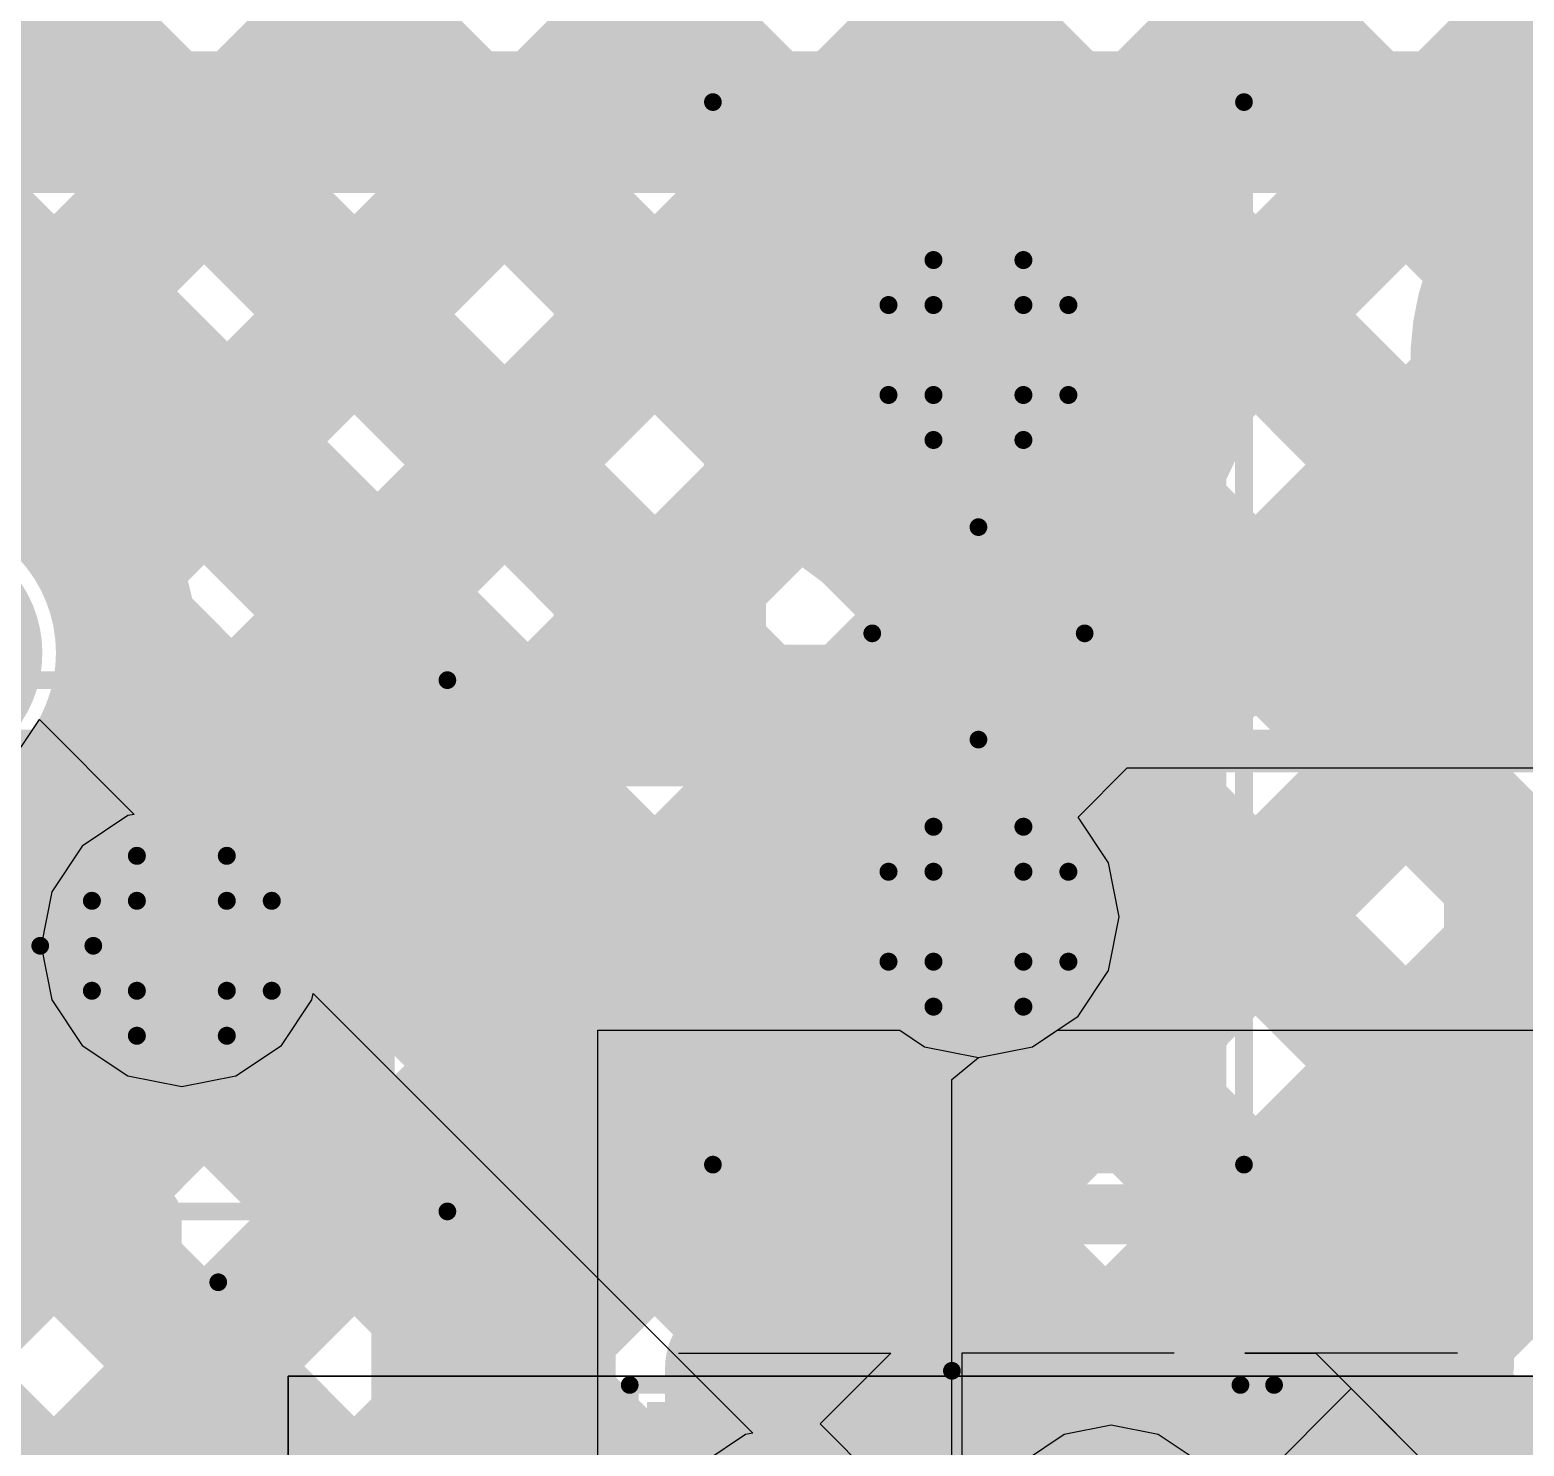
# Model space of a CAD drawing. Header units: millimetres. Extents: x 13 to 259, y -2 to 326.
# Drawn here: x 107.271 to 111.491, y 107.537 to 111.536 of the extents above; entities that cross this region are included whole.
import ezdxf

# ---------------------------------------------------------------- set-up
doc = ezdxf.new("R2010")
doc.units = ezdxf.units.MM
for name, color, linetype in [('BottomLayer', 5, 'Continuous'), ('BottomPaste', 16, 'Continuous'), ('BottomSolder', 6, 'Continuous'), ('ConnectLayer', 7, 'Continuous'), ('DrillDrawing', 1, 'Continuous'), ('Mechanical14', 56, 'Continuous'), ('Mechanical15', 56, 'Continuous'), ('Mechanical16', 56, 'Continuous'), ('Mechanical2', 216, 'Continuous'), ('MidLayer1', 16, 'Continuous'), ('MidLayer2', 76, 'Continuous'), ('MidLayer3', 90, 'Continuous'), ('MidLayer4', 156, 'Continuous'), ('MidLayer5', 130, 'Continuous'), ('MidLayer6', 216, 'Continuous'), ('MultiLayer', 9, 'Continuous'), ('TopLayer', 1, 'Continuous'), ('TopPaste', 8, 'Continuous'), ('TopSolder', 216, 'Continuous')]:
    doc.layers.add(name, color=color, linetype=linetype)

# ---------------------------------------------------------------- blocks, each defined once
blk = doc.blocks.new('CAPC1005X55N_B_12')
at = {"layer": 'BottomLayer'}
for points in [[(-0.76, -0.31), (-0.14, -0.31), (-0.76, 0.31), (-0.14, 0.31)], [(0.14, -0.31), (0.76, -0.31), (0.14, 0.31), (0.76, 0.31)]]:
    blk.add_solid(points, dxfattribs=at)
at = {"layer": 'BottomPaste'}
for points in [[(-0.76, -0.31), (-0.14, -0.31), (-0.76, 0.31), (-0.14, 0.31)], [(0.14, -0.31), (0.76, -0.31), (0.14, 0.31), (0.76, 0.31)]]:
    blk.add_solid(points, dxfattribs=at)
at = {"layer": 'BottomSolder'}
for points in [[(-0.8616, -0.4116), (-0.0384, -0.4116), (-0.8616, 0.4116), (-0.0384, 0.4116)], [(0.0384, -0.4116), (0.8616, -0.4116), (0.0384, 0.4116), (0.8616, 0.4116)]]:
    blk.add_solid(points, dxfattribs=at)
at = {"layer": 'Mechanical14', "const_width": 0.1}
for points in [[(-0.5249, 0.2749), (0.5251, 0.2749)], [(-0.5249, -0.2751), (-0.5249, 0.2749)], [(0.5251, -0.2751), (0.5251, 0.2749)], [(-0.5249, -0.2751), (0.5251, -0.2751)]]:
    blk.add_lwpolyline(points, dxfattribs=at)
at = {"layer": 'Mechanical14', "const_width": 0.05}
for points in [[(-0.5499, 0.2749, 1), (-0.5, 0.2749, 1)], [(-0.5499, 0.2749, 1), (-0.5, 0.2749, 1)], [(0.5001, 0.2749, 1), (0.55, 0.2749, 1)], [(0.5001, 0.2749, 1), (0.55, 0.2749, 1)], [(-0.5499, -0.2751, 1), (-0.5, -0.2751, 1)], [(-0.5499, -0.2751, 1), (-0.5, -0.2751, 1)], [(0.5001, -0.2751, 1), (0.55, -0.2751, 1)], [(0.5001, -0.2751, 1), (0.55, -0.2751, 1)]]:
    blk.add_lwpolyline(points, format="xyb", close=True, dxfattribs=at)
at = {"layer": 'Mechanical16', "const_width": 0.05}
for points in [[(0, -0.5), (0, 0.5)], [(-0.91, 0.46), (0.91, 0.46)], [(-0.91, -0.46), (-0.91, 0.46)], [(0.91, -0.46), (0.91, 0.46)], [(-0.5, 0), (0.5, 0)], [(-0.91, -0.46), (0.91, -0.46)]]:
    blk.add_lwpolyline(points, dxfattribs=at)
at = {"layer": 'Mechanical16', "const_width": 0.025}
for points in [[(-0.0125, 0.5, 1), (0.0125, 0.5, 1)], [(-0.9225, 0.46, 1), (-0.8975, 0.46, 1)], [(-0.9225, 0.46, 1), (-0.8975, 0.46, 1)], [(0.8975, 0.46, 1), (0.9225, 0.46, 1)], [(0.8975, 0.46, 1), (0.9225, 0.46, 1)], [(-0.5125, 0, 1), (-0.4875, 0, 1)], [(0.4875, 0, 1), (0.5125, 0, 1)], [(-0.9225, -0.46, 1), (-0.8975, -0.46, 1)], [(-0.9225, -0.46, 1), (-0.8975, -0.46, 1)], [(0.8975, -0.46, 1), (0.9225, -0.46, 1)], [(0.8975, -0.46, 1), (0.9225, -0.46, 1)], [(-0.0125, -0.5, 1), (0.0125, -0.5, 1)]]:
    blk.add_lwpolyline(points, format="xyb", close=True, dxfattribs=at)
blk = doc.blocks.new('CAPC1005X55N_B_15')
at = {"layer": 'BottomLayer'}
for points in [[(-0.76, -0.31), (-0.14, -0.31), (-0.76, 0.31), (-0.14, 0.31)], [(0.14, -0.31), (0.76, -0.31), (0.14, 0.31), (0.76, 0.31)]]:
    blk.add_solid(points, dxfattribs=at)
at = {"layer": 'BottomPaste'}
for points in [[(-0.76, -0.31), (-0.14, -0.31), (-0.76, 0.31), (-0.14, 0.31)], [(0.14, -0.31), (0.76, -0.31), (0.14, 0.31), (0.76, 0.31)]]:
    blk.add_solid(points, dxfattribs=at)
at = {"layer": 'BottomSolder'}
for points in [[(-0.8616, -0.4116), (-0.0384, -0.4116), (-0.8616, 0.4116), (-0.0384, 0.4116)], [(0.0384, -0.4116), (0.8616, -0.4116), (0.0384, 0.4116), (0.8616, 0.4116)]]:
    blk.add_solid(points, dxfattribs=at)
at = {"layer": 'Mechanical14', "const_width": 0.1}
for points in [[(0.5251, 0.2749), (-0.5249, 0.2749)], [(-0.5249, 0.2749), (-0.5249, -0.2751)], [(0.5251, 0.2749), (0.5251, -0.2751)], [(0.5251, -0.2751), (-0.5249, -0.2751)]]:
    blk.add_lwpolyline(points, dxfattribs=at)
at = {"layer": 'Mechanical14', "const_width": 0.05}
for points in [[(-0.5499, 0.2749, 1), (-0.5, 0.2749, 1)], [(-0.5499, 0.2749, 1), (-0.5, 0.2749, 1)], [(0.5001, 0.2749, 1), (0.55, 0.2749, 1)], [(0.5001, 0.2749, 1), (0.55, 0.2749, 1)], [(-0.5499, -0.2751, 1), (-0.5, -0.2751, 1)], [(-0.5499, -0.2751, 1), (-0.5, -0.2751, 1)], [(0.5001, -0.2751, 1), (0.55, -0.2751, 1)], [(0.5001, -0.2751, 1), (0.55, -0.2751, 1)]]:
    blk.add_lwpolyline(points, format="xyb", close=True, dxfattribs=at)
at = {"layer": 'Mechanical16', "const_width": 0.05}
for points in [[(0, 0.5), (0, -0.5)], [(0.91, 0.46), (-0.91, 0.46)], [(-0.91, 0.46), (-0.91, -0.46)], [(0.91, 0.46), (0.91, -0.46)], [(0.5, 0), (-0.5, 0)], [(0.91, -0.46), (-0.91, -0.46)]]:
    blk.add_lwpolyline(points, dxfattribs=at)
at = {"layer": 'Mechanical16', "const_width": 0.025}
for points in [[(-0.0125, 0.5, 1), (0.0125, 0.5, 1)], [(-0.9225, 0.46, 1), (-0.8975, 0.46, 1)], [(-0.9225, 0.46, 1), (-0.8975, 0.46, 1)], [(0.8975, 0.46, 1), (0.9225, 0.46, 1)], [(0.8975, 0.46, 1), (0.9225, 0.46, 1)], [(-0.5125, 0, 1), (-0.4875, 0, 1)], [(0.4875, 0, 1), (0.5125, 0, 1)], [(-0.9225, -0.46, 1), (-0.8975, -0.46, 1)], [(-0.9225, -0.46, 1), (-0.8975, -0.46, 1)], [(0.8975, -0.46, 1), (0.9225, -0.46, 1)], [(0.8975, -0.46, 1), (0.9225, -0.46, 1)], [(-0.0125, -0.5, 1), (0.0125, -0.5, 1)]]:
    blk.add_lwpolyline(points, format="xyb", close=True, dxfattribs=at)
blk = doc.blocks.new('XFMR_MINI_CIRCUITS_DB1627_35')
at = {"layer": 'Mechanical14', "const_width": 0.1}
for points in [[(-1.905, 2.03), (-1.905, -2.03)], [(-1.905, -2.03), (1.905, -2.03)]]:
    blk.add_lwpolyline(points, dxfattribs=at)
at = {"layer": 'Mechanical14', "const_width": 0.05}
blk.add_lwpolyline([(-1.93, -2.03, 1), (-1.88, -2.03, 1)], format="xyb", close=True, dxfattribs=at)
blk.add_lwpolyline([(-1.93, -2.03, 1), (-1.88, -2.03, 1)], format="xyb", close=True, dxfattribs=at)
blk = doc.blocks.new('RESC1608X55N_144')
at = {"layer": 'Mechanical14', "const_width": 0.1}
for points in [[(1.4, 0.65), (-1.4, 0.65)], [(-1.4, -0.65), (-1.4, 0.65)], [(1.4, -0.65), (1.4, 0.65)], [(1.4, -0.65), (-1.4, -0.65)]]:
    blk.add_lwpolyline(points, dxfattribs=at)
at = {"layer": 'Mechanical14', "const_width": 0.05}
for points in [[(-1.425, 0.65, 1), (-1.375, 0.65, 1)], [(-1.425, 0.65, 1), (-1.375, 0.65, 1)], [(1.375, 0.65, 1), (1.425, 0.65, 1)], [(1.375, 0.65, 1), (1.425, 0.65, 1)], [(-1.425, -0.65, 1), (-1.375, -0.65, 1)], [(-1.425, -0.65, 1), (-1.375, -0.65, 1)], [(1.375, -0.65, 1), (1.425, -0.65, 1)], [(1.375, -0.65, 1), (1.425, -0.65, 1)]]:
    blk.add_lwpolyline(points, format="xyb", close=True, dxfattribs=at)
at = {"layer": 'Mechanical15', "const_width": 0.05}
for points in [[(-1.5, -0.75), (-1.5, 0.75)], [(1.5, 0.75), (-1.5, 0.75)], [(1.5, -0.75), (1.5, 0.75)], [(0, -0.3), (0, 0.3)], [(0.3, 0), (-0.3, 0)], [(1.5, -0.75), (-1.5, -0.75)]]:
    blk.add_lwpolyline(points, dxfattribs=at)
at = {"layer": 'Mechanical15', "const_width": 0.025}
for points in [[(-1.5125, 0.75, 1), (-1.4875, 0.75, 1)], [(-1.5125, 0.75, 1), (-1.4875, 0.75, 1)], [(1.4875, 0.75, 1), (1.5125, 0.75, 1)], [(1.4875, 0.75, 1), (1.5125, 0.75, 1)], [(-0.0125, 0.3, 1), (0.0125, 0.3, 1)], [(-0.3125, 0, 1), (-0.2875, 0, 1)], [(0.2875, 0, 1), (0.3125, 0, 1)], [(-0.0125, -0.3, 1), (0.0125, -0.3, 1)], [(-1.5125, -0.75, 1), (-1.4875, -0.75, 1)], [(-1.5125, -0.75, 1), (-1.4875, -0.75, 1)], [(1.4875, -0.75, 1), (1.5125, -0.75, 1)], [(1.4875, -0.75, 1), (1.5125, -0.75, 1)]]:
    blk.add_lwpolyline(points, format="xyb", close=True, dxfattribs=at)
at = {"layer": 'TopLayer'}
for points in [[(-1.25, -0.5), (-0.35, -0.5), (-1.25, 0.5), (-0.35, 0.5)], [(0.35, -0.5), (1.25, -0.5), (0.35, 0.5), (1.25, 0.5)]]:
    blk.add_solid(points, dxfattribs=at)
at = {"layer": 'TopPaste'}
for points in [[(-1.25, -0.5), (-0.35, -0.5), (-1.25, 0.5), (-0.35, 0.5)], [(0.35, -0.5), (1.25, -0.5), (0.35, 0.5), (1.25, 0.5)]]:
    blk.add_solid(points, dxfattribs=at)
at = {"layer": 'TopSolder'}
for points in [[(-1.3516, -0.6016), (-0.2484, -0.6016), (-1.3516, 0.6016), (-0.2484, 0.6016)], [(0.2484, -0.6016), (1.3516, -0.6016), (0.2484, 0.6016), (1.3516, 0.6016)]]:
    blk.add_solid(points, dxfattribs=at)
blk = doc.blocks.new('BGA144C80P12X12_1000X1000X170_150')
at = {"layer": 'Mechanical14'}
for p, q in [((-5.8, -2.5002), (-5.8, -3.1)), ((-5.8, -2.9001), (-5.4001, -2.5002)), ((-5.4001, -2.5002), (-5.7, -2.8001)), ((-5.7, -2.8001), (-5.4001, -3.1)), ((-5.8, -3.1), (-5.8, -2.9001)), ((-5.8, -3.3002), (-5.8, -3.9)), ((-5.8, -3.9), (-5.4001, -3.9)), ((-5.8, -4.7), (-5.8, -4.1002)), ((-5.8, -4.1002), (-5.6001, -4.3001)), ((-5.6001, -4.3001), (-5.4001, -4.1002))]:
    blk.add_line(p, q, dxfattribs=at)
at = {"layer": 'Mechanical15', "const_width": 0.05}
for points in [[(-6, -6), (-6, 6)], [(6, -6), (-6, -6)]]:
    blk.add_lwpolyline(points, dxfattribs=at)
at = {"layer": 'Mechanical15', "const_width": 0.025}
blk.add_lwpolyline([(-6.0125, -6, 1), (-5.9875, -6, 1)], format="xyb", close=True, dxfattribs=at)
blk.add_lwpolyline([(-6.0125, -6, 1), (-5.9875, -6, 1)], format="xyb", close=True, dxfattribs=at)
blk = doc.blocks.new('CAPC1608X80N_153')
at = {"layer": 'Mechanical14', "const_width": 0.1}
for points in [[(0.8, 0.4), (-0.8, 0.4)], [(-0.8, 0.4), (-0.8, -0.4)], [(0.8, 0.4), (0.8, -0.4)], [(0.8, -0.4), (-0.8, -0.4)]]:
    blk.add_lwpolyline(points, dxfattribs=at)
at = {"layer": 'Mechanical14', "const_width": 0.05}
for points in [[(-0.825, 0.4, 1), (-0.775, 0.4, 1)], [(-0.825, 0.4, 1), (-0.775, 0.4, 1)], [(0.775, 0.4, 1), (0.825, 0.4, 1)], [(0.775, 0.4, 1), (0.825, 0.4, 1)], [(-0.825, -0.4, 1), (-0.775, -0.4, 1)], [(-0.825, -0.4, 1), (-0.775, -0.4, 1)], [(0.775, -0.4, 1), (0.825, -0.4, 1)], [(0.775, -0.4, 1), (0.825, -0.4, 1)]]:
    blk.add_lwpolyline(points, format="xyb", close=True, dxfattribs=at)
at = {"layer": 'Mechanical15', "const_width": 0.05}
for points in [[(1.5, 0.75), (-1.5, 0.75)], [(-1.5, 0.75), (-1.5, -0.75)], [(1.5, 0.75), (1.5, -0.75)], [(0, 0.5), (0, -0.5)], [(0.5, 0), (-0.5, 0)], [(1.5, -0.75), (-1.5, -0.75)]]:
    blk.add_lwpolyline(points, dxfattribs=at)
at = {"layer": 'Mechanical15'}
for points, const_width in [([(-1.5125, 0.75, 1), (-1.4875, 0.75, 1)], 0.025), ([(-1.5125, 0.75, 1), (-1.4875, 0.75, 1)], 0.025), ([(1.4875, 0.75, 1), (1.5125, 0.75, 1)], 0.025), ([(1.4875, 0.75, 1), (1.5125, 0.75, 1)], 0.025), ([(-0.0125, 0.5, 1), (0.0125, 0.5, 1)], 0.025), ([(0.35, 0, 1), (-0.35, 0, 1)], 0.05), ([(-0.5125, 0, 1), (-0.4875, 0, 1)], 0.025), ([(-0.3625, 0, 1), (-0.3375, 0, 1)], 0.025), ([(0.3375, 0, 1), (0.3625, 0, 1)], 0.025), ([(0.4875, 0, 1), (0.5125, 0, 1)], 0.025), ([(-0.0125, -0.5, 1), (0.0125, -0.5, 1)], 0.025), ([(-1.5125, -0.75, 1), (-1.4875, -0.75, 1)], 0.025), ([(-1.5125, -0.75, 1), (-1.4875, -0.75, 1)], 0.025), ([(1.4875, -0.75, 1), (1.5125, -0.75, 1)], 0.025), ([(1.4875, -0.75, 1), (1.5125, -0.75, 1)], 0.025)]:
    blk.add_lwpolyline(points, format="xyb", close=True, dxfattribs=dict(at, const_width=const_width))
at = {"layer": 'TopLayer'}
for points in [[(-1.25, -0.5), (-0.25, -0.5), (-1.25, 0.5), (-0.25, 0.5)], [(0.25, -0.5), (1.25, -0.5), (0.25, 0.5), (1.25, 0.5)]]:
    blk.add_solid(points, dxfattribs=at)
at = {"layer": 'TopPaste'}
for points in [[(-1.25, -0.5), (-0.25, -0.5), (-1.25, 0.5), (-0.25, 0.5)], [(0.25, -0.5), (1.25, -0.5), (0.25, 0.5), (1.25, 0.5)]]:
    blk.add_solid(points, dxfattribs=at)
at = {"layer": 'TopSolder'}
for points in [[(-1.3516, -0.6016), (-0.1484, -0.6016), (-1.3516, 0.6016), (-0.1484, 0.6016)], [(0.1484, -0.6016), (1.3516, -0.6016), (0.1484, 0.6016), (1.3516, 0.6016)]]:
    blk.add_solid(points, dxfattribs=at)

msp = doc.modelspace()

# ---------------------------------------------------------------- linework, layer by layer
at = {"layer": 'BottomLayer', "const_width": 0.25}
for points in [[(109.825, 110.6321, 1), (110.075, 110.6321, 1)], [(109.825, 109.0321, 1), (110.075, 109.0321, 1)], [(107.5751, 108.95, 1), (107.825, 108.95, 1)]]:
    msp.add_lwpolyline(points, format="xyb", close=True, dxfattribs=at)
at = {"layer": 'BottomSolder', "const_width": 0.3516}
for points in [[(109.7742, 110.6321, 1), (110.1258, 110.6321, 1)], [(106.7787, 109.777, 1), (107.1303, 109.777, 1)], [(109.7742, 109.0321, 1), (110.1258, 109.0321, 1)], [(107.5243, 108.95, 1), (107.8758, 108.95, 1)]]:
    msp.add_lwpolyline(points, format="xyb", close=True, dxfattribs=at)
at = {"layer": 'ConnectLayer'}
for p, q in [((107.2357, 109.4958), (107.2978, 109.5888)), ((107.2978, 109.5888), (107.5657, 109.3209)), ((110.2312, 109.3133), (110.3703, 109.4524)), ((110.3703, 109.4524), (112.7728, 109.4524)), ((107.5479, 109.3174), (107.4189, 109.2312)), ((107.5657, 109.3209), (107.5479, 109.3174)), ((110.3174, 109.1842), (110.2312, 109.3133)), ((107.4189, 109.2312), (107.3327, 109.1022)), ((110.3477, 109.0321), (110.3174, 109.1842)), ((107.3327, 109.1022), (107.3024, 108.95)), ((110.3174, 108.8799), (110.3477, 109.0321)), ((107.3024, 108.95), (107.3327, 108.7978)), ((110.2312, 108.7509), (110.3174, 108.8799)), ((108.0674, 108.7978), (108.071, 108.8157)), ((108.071, 108.8157), (109.3124, 107.5743)), ((107.3327, 108.7978), (107.4189, 108.6688)), ((107.9812, 108.6688), (108.0674, 108.7978)), ((110.1022, 108.6647), (110.2312, 108.7509)), ((108.875, 108.7113), (109.7281, 108.7113)), ((108.875, 95.2986), (108.875, 108.7113)), ((109.7281, 108.7113), (109.7979, 108.6647)), ((110.1022, 108.6647), (110.172, 108.7113)), ((110.172, 108.7113), (120.5809, 108.7113)), ((107.4189, 108.6688), (107.5479, 108.5826)), ((107.8522, 108.5826), (107.9812, 108.6688)), ((109.7979, 108.6647), (109.95, 108.6344)), ((109.875, 108.5729), (109.95, 108.6344)), ((109.95, 108.6344), (110.1022, 108.6647)), ((109.95, 108.6344), (110.1022, 108.6647)), ((107.5479, 108.5826), (107.7, 108.5524)), ((107.7, 108.5524), (107.8522, 108.5826)), ((109.875, 106.701), (109.875, 108.5729)), ((119.55, 107.735), (108, 107.735)), ((108, 107.735), (108, 96.2)), ((110.325, 107.5967), (110.1924, 107.5703)), ((110.4577, 107.5703), (110.325, 107.5967)), ((109.2924, 107.5703), (109.1799, 107.4951)), ((109.3124, 107.5743), (109.2924, 107.5703)), ((110.1924, 107.5703), (110.0799, 107.4951)), ((110.5702, 107.4951), (110.4577, 107.5703))]:
    msp.add_line(p, q, dxfattribs=at)
at = {"layer": 'ConnectLayer', "const_width": 0.4}
for points in [[(91.1119, 128.6565), (110.2035, 109.5649)], [(101.5854, 119.0315), (112.4109, 108.206)], [(104.1473, 117.3181), (112.7541, 108.7113)], [(104.6769, 116.7885), (111.6664, 109.799)], [(104.7021, 116.7634), (112.7541, 108.7113)], [(104.2778, 116.3391), (112.4109, 108.206)], [(103.8535, 115.9148), (110.2035, 109.5649)], [(107.4865, 110.0321), (112.6251, 115.1707)], [(107.4865, 110.0321), (112.6251, 115.1706)], [(104.3103, 114.6096), (109.3198, 109.6)], [(104.3103, 114.6095), (109.5029, 109.417)], [(104.3103, 114.6095), (109.5029, 109.417)], [(103.8946, 114.1767), (108.4713, 109.6)], [(103.8947, 114.1767), (110.2379, 107.8335)], [(103.8947, 114.1767), (110.2379, 107.8335)], [(107.4865, 110.0321), (111.56, 114.1056)], [(106.4739, 108.1709), (112.047, 113.744)], [(107.9029, 109.6), (112.047, 113.744)], [(104.8498, 104.8498), (113.697, 113.697)], [(104.8498, 104.8498), (113.697, 113.697)], [(106.8969, 107.7454), (112.8308, 113.6793)], [(106.6091, 110.8517), (109.3395, 113.5822)], [(106.6091, 110.8517), (109.3395, 113.5822)], [(106.6091, 110.8517), (109.3395, 113.5822)], [(109.5769, 113.5855), (111.9726, 111.1899)], [(109.5769, 113.5855), (111.9726, 111.1899)], [(109.5769, 113.5855), (112.0534, 111.1091)], [(106.4739, 108.1709), (111.6964, 113.3935)], [(107.4306, 113.1863), (109.5506, 111.0663)], [(106.8969, 107.7454), (112.1409, 112.9895)], [(104.8498, 104.8498), (112.935, 112.935)], [(104.8498, 104.8498), (112.935, 112.935)], [(106.8824, 112.886), (109.451, 110.3174)], [(110.2756, 111.1241), (112.0534, 112.9019)], [(106.9848, 110.3789), (109.0358, 112.4299)], [(106.9848, 110.3789), (109.0358, 112.4299)], [(106.9848, 110.3789), (109.0358, 112.4299)], [(109.8741, 112.4398), (111.4384, 110.8756)], [(109.8741, 112.4398), (111.4384, 110.8756)], [(109.8741, 112.4398), (112.5149, 109.799)], [(110.5314, 110.5314), (112.0534, 112.0534)], [(103.5331, 111.275), (118.7836, 111.275)], [(104.8498, 104.8498), (111.275, 111.275)], [(104.8498, 104.8498), (111.275, 111.275)], [(106.4739, 108.1709), (109.578, 111.275)], [(106.7964, 111.275), (109.2012, 108.8702)], [(106.8969, 107.7454), (110.4265, 111.275)], [(106.9848, 110.3789), (107.8809, 111.275)], [(107.4865, 110.0321), (108.7294, 111.275)], [(107.6448, 111.275), (109.5029, 109.417)], [(108.4933, 111.275), (110.2035, 109.5649)], [(109.3419, 111.275), (111.7224, 108.8945)], [(110.1904, 111.275), (112.1295, 109.3359)], [(111.0389, 111.275), (111.4384, 110.8756)], [(110.6475, 109.799), (112.0534, 111.2049)], [(109.9366, 110.6802), (109.9982, 110.6187)], [(110.3311, 109.4825), (111.3747, 110.5262)], [(110.3311, 109.4825), (111.3747, 110.5262)], [(110.3311, 109.4825), (111.3747, 110.5262)], [(111.4961, 109.799), (112.1749, 110.4779)], [(108.7515, 109.6), (109.458, 110.3065)], [(110.3843, 110.2326), (110.8179, 109.799)], [(109.6353, 110.133), (110.098, 109.6703)], [(110.3828, 107.8372), (112.6241, 110.0785)], [(110.3828, 107.8372), (112.6241, 110.0785)], [(110.3828, 107.8372), (112.6241, 110.0785)], [(109.6, 109.6), (110.0507, 110.0507)], [(110.4889, 108.7919), (111.7469, 110.0499)], [(110.4889, 108.7919), (111.7469, 110.0499)], [(110.4889, 108.7919), (111.7469, 110.0499)], [(110.8701, 107.476), (113.3747, 109.9806)], [(110.8701, 107.476), (113.3747, 109.9806)], [(107.543, 109.8339), (107.7769, 109.6)], [(110.2377, 109.7726), (110.3703, 109.799)], [(110.3703, 109.799), (112.4, 109.799)], [(110.1252, 109.6975), (110.2377, 109.7726)], [(107.5374, 109.6855), (109.7708, 107.4521)], [(107.5374, 109.6855), (109.7708, 107.4521)], [(107.5374, 109.6855), (108.777, 108.4459)], [(110.0425, 109.6148), (110.1252, 109.6975)], [(107.7769, 109.6), (109.7902, 109.6)], [(110.4828, 109.2855), (112.8196, 106.9487)], [(110.4828, 109.2855), (112.8196, 106.9487)], [(110.4828, 109.2855), (111.3139, 108.4545)], [(107.153, 109.2213), (109.3846, 106.9897)], [(107.153, 109.2213), (109.3846, 106.9897)], [(107.153, 109.2213), (108.4351, 107.9393)], [(108.3169, 109.06), (109.5284, 107.8485)], [(108.3169, 109.06), (109.3607, 109.06)], [(108.5566, 108.2255), (109.3601, 109.029)], [(108.6884, 108.6884), (109.06, 109.06)], [(108.6884, 108.6884), (109.06, 109.06)], [(109.0114, 109.06), (109.5284, 108.543)], [(111.1205, 108.2612), (111.7028, 108.8434)], [(106.7604, 108.7654), (108.8708, 106.655)], [(106.7604, 108.7654), (108.8708, 106.655)], [(106.7604, 108.7654), (108.435, 107.0908)], [(105.6288, 104.7803), (109.4996, 108.6511)], [(105.6288, 104.7803), (109.4996, 108.6511)], [(109.1127, 108.2642), (109.4996, 108.6511)], [(109.5284, 107.8485), (109.5284, 108.5729)], [(110.3349, 108.5849), (111.9479, 106.9719)], [(110.3349, 108.5849), (111.9479, 106.9719)], [(110.3349, 108.5849), (110.9974, 107.9224)], [(106.8933, 105.1962), (110.1902, 108.4932)], [(106.8933, 105.1962), (110.1902, 108.4932)], [(109.265, 107.568), (110.1902, 108.4932)], [(109.265, 107.7602), (109.947, 108.4421)], [(109.7881, 108.2833), (110.2379, 107.8335)], [(109.9773, 105.7346), (112.4101, 108.1675)], [(109.9773, 105.7346), (112.4101, 108.1675)], [(108.435, 105.3528), (108.435, 107.9321)], [(110.7422, 107.6672), (111.0028, 107.9278)], [(109.3639, 107.859), (109.7708, 107.4521)], [(106.8817, 107.7956), (108.8559, 105.8214)], [(106.8817, 107.7956), (108.8559, 105.8214)], [(106.8817, 107.7956), (108.435, 106.2423)], [(109.265, 106.9737), (109.265, 107.7602)], [(105.6288, 104.7803), (108.435, 107.5865)]]:
    msp.add_lwpolyline(points, dxfattribs=at)
at = {"layer": 'ConnectLayer'}
for points, const_width in [([(107.5448, 111.275, 1), (107.7448, 111.275, 1)], 0.2), ([(107.7809, 111.275, 1), (107.9809, 111.275, 1)], 0.2), ([(108.3933, 111.275, 1), (108.5933, 111.275, 1)], 0.2), ([(108.6294, 111.275, 1), (108.8294, 111.275, 1)], 0.2), ([(109.2419, 111.275, 1), (109.4419, 111.275, 1)], 0.2), ([(109.478, 111.275, 1), (109.678, 111.275, 1)], 0.2), ([(110.0904, 111.275, 1), (110.2904, 111.275, 1)], 0.2), ([(110.3265, 111.275, 1), (110.5265, 111.275, 1)], 0.2), ([(110.9389, 111.275, 1), (111.1389, 111.275, 1)], 0.2), ([(111.175, 111.275, 1), (111.375, 111.275, 1)], 0.2), ([(111.175, 111.275, 1), (111.375, 111.275, 1)], 0.2), ([(110.54, 110.6321, 1), (109.36, 110.6321, 1)], 0.4), ([(110.1756, 111.1241, 1), (110.3756, 111.1241, 1)], 0.2), ([(109.4506, 111.0663, 1), (109.6506, 111.0663, 1)], 0.2), ([(111.3384, 110.8756, 1), (111.5384, 110.8756, 1)], 0.2), ([(111.3384, 110.8756, 1), (111.5384, 110.8756, 1)], 0.2), ([(111.3384, 110.8756, 1), (111.5384, 110.8756, 1)], 0.2), ([(110, 110.6321, 1), (109.9, 110.6321, 1)], 0.4), ([(109.8366, 110.6802, 1), (110.0366, 110.6802, 1)], 0.2), ([(109.26, 110.6321, 1), (109.46, 110.6321, 1)], 0.2), ([(109.8, 110.6321, 1), (110, 110.6321, 1)], 0.2), ([(109.9, 110.6321, 1), (110.1, 110.6321, 1)], 0.2), ([(110.44, 110.6321, 1), (110.64, 110.6321, 1)], 0.2), ([(109.8982, 110.6187, 1), (110.0982, 110.6187, 1)], 0.2), ([(110.4314, 110.5314, 1), (110.6314, 110.5314, 1)], 0.2), ([(111.2747, 110.5262, 1), (111.4747, 110.5262, 1)], 0.2), ([(111.2747, 110.5262, 1), (111.4747, 110.5262, 1)], 0.2), ([(111.2747, 110.5262, 1), (111.4747, 110.5262, 1)], 0.2), ([(109.351, 110.3174, 1), (109.551, 110.3174, 1)], 0.2), ([(109.358, 110.3065, 1), (109.558, 110.3065, 1)], 0.2), ([(110.2843, 110.2326, 1), (110.4843, 110.2326, 1)], 0.2), ([(109.5353, 110.133, 1), (109.7353, 110.133, 1)], 0.2), ([(109.9507, 110.0507, 1), (110.1507, 110.0507, 1)], 0.2), ([(107.3865, 110.0321, 1), (107.5865, 110.0321, 1)], 0.2), ([(107.3865, 110.0321, 1), (107.5865, 110.0321, 1)], 0.2), ([(107.3865, 110.0321, 1), (107.5865, 110.0321, 1)], 0.2), ([(107.3865, 110.0321, 1), (107.5865, 110.0321, 1)], 0.2), ([(107.4417, 109.8348, 1), (107.6417, 109.8348, 1)], 0.2), ([(107.443, 109.8339, 1), (107.643, 109.8339, 1)], 0.2), ([(110.2703, 109.799, 1), (110.4703, 109.799, 1)], 0.2), ([(110.2703, 109.799, 1), (110.4703, 109.799, 1)], 0.2), ([(110.5475, 109.799, 1), (110.7475, 109.799, 1)], 0.2), ([(110.7179, 109.799, 1), (110.9179, 109.799, 1)], 0.2), ([(111.3961, 109.799, 1), (111.5961, 109.799, 1)], 0.2), ([(111.5664, 109.799, 1), (111.7664, 109.799, 1)], 0.2), ([(107.4445, 109.777, 1), (107.6445, 109.777, 1)], 0.2), ([(107.4445, 109.777, 1), (107.6445, 109.777, 1)], 0.2), ([(107.4445, 109.777, 1), (107.6445, 109.777, 1)], 0.2), ([(107.4445, 109.777, 1), (107.6445, 109.777, 1)], 0.2), ([(107.4445, 109.777, 1), (107.6445, 109.777, 1)], 0.2), ([(107.4445, 109.777, 1), (107.6445, 109.777, 1)], 0.2), ([(110.1377, 109.7726, 1), (110.3377, 109.7726, 1)], 0.2), ([(110.1377, 109.7726, 1), (110.3377, 109.7726, 1)], 0.2), ([(107.4374, 109.6855, 1), (107.6374, 109.6855, 1)], 0.2), ([(107.4374, 109.6855, 1), (107.6374, 109.6855, 1)], 0.2), ([(107.4374, 109.6855, 1), (107.6374, 109.6855, 1)], 0.2), ([(109.998, 109.6703, 1), (110.198, 109.6703, 1)], 0.2), ([(110.0252, 109.6975, 1), (110.2252, 109.6975, 1)], 0.2), ([(110.0252, 109.6975, 1), (110.2252, 109.6975, 1)], 0.2), ([(110.54, 109.0321, 1), (109.36, 109.0321, 1)], 0.4), ([(110.54, 109.0321, 1), (109.36, 109.0321, 1)], 0.4), ([(109.9425, 109.6148, 1), (110.1425, 109.6148, 1)], 0.2), ([(109.9425, 109.6148, 1), (110.1425, 109.6148, 1)], 0.2), ([(107.6769, 109.6, 1), (107.8769, 109.6, 1)], 0.2), ([(107.6769, 109.6, 1), (107.8769, 109.6, 1)], 0.2), ([(107.8029, 109.6, 1), (108.0029, 109.6, 1)], 0.2), ([(108.3713, 109.6, 1), (108.5713, 109.6, 1)], 0.2), ([(108.6515, 109.6, 1), (108.8515, 109.6, 1)], 0.2), ([(109.2198, 109.6, 1), (109.4198, 109.6, 1)], 0.2), ([(109.5, 109.6, 1), (109.7, 109.6, 1)], 0.2), ([(109.6902, 109.6, 1), (109.8902, 109.6, 1)], 0.2), ([(109.6902, 109.6, 1), (109.8902, 109.6, 1)], 0.2), ([(110.1035, 109.5649, 1), (110.3035, 109.5649, 1)], 0.2), ([(110.1035, 109.5649, 1), (110.3035, 109.5649, 1)], 0.2), ([(110.1035, 109.5649, 1), (110.3035, 109.5649, 1)], 0.2), ([(110.2311, 109.4825, 1), (110.4311, 109.4825, 1)], 0.2), ([(110.2311, 109.4825, 1), (110.4311, 109.4825, 1)], 0.2), ([(110.2311, 109.4825, 1), (110.4311, 109.4825, 1)], 0.2), ([(109.4029, 109.417, 1), (109.6029, 109.417, 1)], 0.2), ([(109.4029, 109.417, 1), (109.6029, 109.417, 1)], 0.2), ([(109.4029, 109.417, 1), (109.6029, 109.417, 1)], 0.2), ([(110.3828, 109.2855, 1), (110.5828, 109.2855, 1)], 0.2), ([(110.3828, 109.2855, 1), (110.5828, 109.2855, 1)], 0.2), ([(110.3828, 109.2855, 1), (110.5828, 109.2855, 1)], 0.2), ([(107.053, 109.2213, 1), (107.253, 109.2213, 1)], 0.2), ([(107.053, 109.2213, 1), (107.253, 109.2213, 1)], 0.2), ([(107.053, 109.2213, 1), (107.253, 109.2213, 1)], 0.2), ([(108.2169, 109.06, 1), (108.4169, 109.06, 1)], 0.2), ([(108.2169, 109.06, 1), (108.4169, 109.06, 1)], 0.2), ([(108.9114, 109.06, 1), (109.1114, 109.06, 1)], 0.2), ([(108.96, 109.06, 1), (109.16, 109.06, 1)], 0.2), ([(108.96, 109.06, 1), (109.16, 109.06, 1)], 0.2), ([(109.26, 109.0321, 1), (109.46, 109.0321, 1)], 0.2), ([(109.26, 109.0321, 1), (109.46, 109.0321, 1)], 0.2), ([(109.2601, 109.029, 1), (109.4601, 109.029, 1)], 0.2), ([(109.2601, 109.029, 1), (109.4601, 109.029, 1)], 0.2), ([(109.2607, 109.06, 1), (109.4607, 109.06, 1)], 0.2), ([(109.2607, 109.06, 1), (109.4607, 109.06, 1)], 0.2), ([(110.44, 109.0321, 1), (110.64, 109.0321, 1)], 0.2), ([(110.44, 109.0321, 1), (110.64, 109.0321, 1)], 0.2), ([(110.44, 109.0321, 1), (110.64, 109.0321, 1)], 0.2), ([(110.44, 109.0321, 1), (110.64, 109.0321, 1)], 0.2), ([(109.1012, 108.8702, 1), (109.3012, 108.8702, 1)], 0.2), ([(110.3889, 108.7919, 1), (110.5889, 108.7919, 1)], 0.2), ([(110.3889, 108.7919, 1), (110.5889, 108.7919, 1)], 0.2), ([(110.3889, 108.7919, 1), (110.5889, 108.7919, 1)], 0.2), ([(108.5884, 108.6884, 1), (108.7884, 108.6884, 1)], 0.2), ([(108.5884, 108.6884, 1), (108.7884, 108.6884, 1)], 0.2), ([(109.3996, 108.6511, 1), (109.5996, 108.6511, 1)], 0.2), ([(109.3996, 108.6511, 1), (109.5996, 108.6511, 1)], 0.2), ([(109.3996, 108.6511, 1), (109.5996, 108.6511, 1)], 0.2), ([(109.4326, 108.6152, 1), (109.6326, 108.6152, 1)], 0.2), ([(109.4284, 108.5729, 1), (109.6284, 108.5729, 1)], 0.2), ([(110.2349, 108.5849, 1), (110.4349, 108.5849, 1)], 0.2), ([(110.2349, 108.5849, 1), (110.4349, 108.5849, 1)], 0.2), ([(110.2349, 108.5849, 1), (110.4349, 108.5849, 1)], 0.2), ([(109.4284, 108.543, 1), (109.6284, 108.543, 1)], 0.2), ([(110.0902, 108.4932, 1), (110.2902, 108.4932, 1)], 0.2), ([(110.0902, 108.4932, 1), (110.2902, 108.4932, 1)], 0.2), ([(110.0902, 108.4932, 1), (110.2902, 108.4932, 1)], 0.2), ([(108.677, 108.4459, 1), (108.877, 108.4459, 1)], 0.2), ([(109.847, 108.4421, 1), (110.047, 108.4421, 1)], 0.2), ([(109.847, 108.4421, 1), (110.047, 108.4421, 1)], 0.2), ([(111.2139, 108.4545, 1), (111.4139, 108.4545, 1)], 0.2), ([(109.0127, 108.2642, 1), (109.2127, 108.2642, 1)], 0.2), ([(109.6881, 108.2833, 1), (109.8881, 108.2833, 1)], 0.2), ([(108.4566, 108.2255, 1), (108.6566, 108.2255, 1)], 0.2), ([(108.4566, 108.2255, 1), (108.6566, 108.2255, 1)], 0.2), ([(108.4566, 108.2255, 1), (108.6566, 108.2255, 1)], 0.2), ([(111.02, 108.2606, 1), (111.22, 108.2606, 1)], 0.2), ([(111.0205, 108.2612, 1), (111.2205, 108.2612, 1)], 0.2), ([(111.0205, 108.2612, 1), (111.2205, 108.2612, 1)], 0.2), ([(110.9028, 107.9778, 1), (111.1028, 107.9778, 1)], 0.2), ([(110.9028, 107.9778, 1), (111.1028, 107.9778, 1)], 0.2), ([(108.335, 107.9321, 1), (108.535, 107.9321, 1)], 0.2), ([(108.335, 107.9321, 1), (108.535, 107.9321, 1)], 0.2), ([(108.335, 107.9321, 1), (108.535, 107.9321, 1)], 0.2), ([(108.3351, 107.9393, 1), (108.5351, 107.9393, 1)], 0.2), ([(110.9028, 107.9278, 1), (111.1028, 107.9278, 1)], 0.2), ([(110.8974, 107.9224, 1), (111.0974, 107.9224, 1)], 0.2), ([(109.2639, 107.859, 1), (109.4639, 107.859, 1)], 0.2), ([(109.4284, 107.8485, 1), (109.6284, 107.8485, 1)], 0.2), ([(109.4284, 107.8485, 1), (109.6284, 107.8485, 1)], 0.2), ([(110.915, 107.25, 1), (109.735, 107.25, 1)], 0.4), ([(110.915, 107.25, 1), (109.735, 107.25, 1)], 0.4), ([(110.1379, 107.8335, 1), (110.3379, 107.8335, 1)], 0.2), ([(110.1379, 107.8335, 1), (110.3379, 107.8335, 1)], 0.2), ([(110.1379, 107.8335, 1), (110.3379, 107.8335, 1)], 0.2), ([(110.2828, 107.8372, 1), (110.4828, 107.8372, 1)], 0.2), ([(110.2828, 107.8372, 1), (110.4828, 107.8372, 1)], 0.2), ([(110.2828, 107.8372, 1), (110.4828, 107.8372, 1)], 0.2), ([(109.165, 107.7602, 1), (109.365, 107.7602, 1)], 0.2), ([(109.165, 107.7602, 1), (109.365, 107.7602, 1)], 0.2), ([(110.6422, 107.6672, 1), (110.8422, 107.6672, 1)], 0.2), ([(110.6422, 107.6672, 1), (110.8422, 107.6672, 1)], 0.2), ([(108.335, 107.5865, 1), (108.535, 107.5865, 1)], 0.2), ([(109.165, 107.568, 1), (109.365, 107.568, 1)], 0.2), ([(110.7701, 107.476, 1), (110.9701, 107.476, 1)], 0.2), ([(110.7701, 107.476, 1), (110.9701, 107.476, 1)], 0.2), ([(109.6708, 107.4521, 1), (109.8708, 107.4521, 1)], 0.2), ([(109.6708, 107.4521, 1), (109.8708, 107.4521, 1)], 0.2), ([(109.6708, 107.4521, 1), (109.8708, 107.4521, 1)], 0.2)]:
    msp.add_lwpolyline(points, format="xyb", close=True, dxfattribs=dict(at, const_width=const_width))
at = {"layer": 'ConnectLayer', "const_width": 0.4}
for points in [[(112.43, 110.2434, -2.972092), (112.43, 110.9567)], [(112.43, 110.2434, -2.972092), (112.43, 110.9567)], [(112.43, 110.2434, -2.972092), (112.43, 110.9567)], [(106.9863, 110.3661, -0.398512), (107.5445, 109.777)], [(106.9863, 110.3661, -0.398512), (107.5445, 109.777)], [(106.9863, 110.3661, -0.370358), (107.5417, 109.8348)], [(106.9863, 110.3661, -0.398512), (107.5445, 109.777)], [(107.5445, 109.777, -0.54261), (106.7151, 109.2377)], [(107.5445, 109.777, -0.54261), (106.7151, 109.2377)], [(107.5445, 109.777, -0.54261), (106.7151, 109.2377)], [(109.3601, 109.029, -1.002625), (110.54, 109.0321)], [(109.7902, 109.6, -0.108356), (110.0425, 109.6148)], [(109.5326, 108.6152, -0.211075), (109.3607, 109.06)], [(110.54, 109.0321, -0.41575), (109.947, 108.4421)], [(108.435, 107.9321, -0.198912), (108.5566, 108.2255)], [(108.435, 107.9321, -0.198912), (108.5566, 108.2255)], [(111.0028, 107.9778, -0.199374), (111.1205, 108.2612)], [(111.0028, 107.9778, -0.198912), (111.12, 108.2606)], [(109.7581, 107.0866, -0.774802), (110.7422, 107.6672)]]:
    msp.add_lwpolyline(points, format="xyb", dxfattribs=at)
at = {"layer": 'DrillDrawing', "const_width": 0.0508}
for points in [[(109.823, 110.7591), (109.823, 110.8861)], [(109.823, 110.8861), (110.077, 110.8861)], [(110.077, 110.7591), (110.077, 110.8861)], [(109.696, 110.5051), (109.696, 110.7591)], [(109.696, 110.7591), (109.823, 110.7591)], [(110.077, 110.7591), (110.204, 110.7591)], [(110.204, 110.5051), (110.204, 110.7591)], [(109.696, 110.5051), (109.823, 110.5051)], [(109.823, 110.3781), (109.823, 110.5051)], [(110.077, 110.5051), (110.204, 110.5051)], [(110.077, 110.3781), (110.077, 110.5051)], [(109.823, 110.3781), (110.077, 110.3781)], [(109.823, 109.1591), (109.823, 109.2861)], [(109.823, 109.2861), (110.077, 109.2861)], [(110.077, 109.1591), (110.077, 109.2861)], [(107.573, 109.077), (107.573, 109.204)], [(107.573, 109.204), (107.827, 109.204)], [(107.827, 109.077), (107.827, 109.204)], [(109.696, 108.9051), (109.696, 109.1591)], [(109.696, 109.1591), (109.823, 109.1591)], [(110.077, 109.1591), (110.204, 109.1591)], [(110.204, 108.9051), (110.204, 109.1591)], [(107.446, 108.823), (107.446, 109.077)], [(107.446, 109.077), (107.573, 109.077)], [(107.827, 109.077), (107.954, 109.077)], [(107.954, 108.823), (107.954, 109.077)], [(109.696, 108.9051), (109.823, 108.9051)], [(109.823, 108.7781), (109.823, 108.9051)], [(110.077, 108.9051), (110.204, 108.9051)], [(110.077, 108.7781), (110.077, 108.9051)], [(107.446, 108.823), (107.573, 108.823)], [(107.573, 108.696), (107.573, 108.823)], [(107.827, 108.823), (107.954, 108.823)], [(107.827, 108.696), (107.827, 108.823)], [(109.823, 108.7781), (110.077, 108.7781)], [(107.573, 108.696), (107.827, 108.696)]]:
    msp.add_lwpolyline(points, dxfattribs=at)
at = {"layer": 'DrillDrawing', "const_width": 0.0254}
for points in [[(109.8103, 110.8861, 1), (109.8357, 110.8861, 1)], [(109.8103, 110.8861, 1), (109.8357, 110.8861, 1)], [(110.0643, 110.8861, 1), (110.0897, 110.8861, 1)], [(110.0643, 110.8861, 1), (110.0897, 110.8861, 1)], [(109.6833, 110.7591, 1), (109.7087, 110.7591, 1)], [(109.6833, 110.7591, 1), (109.7087, 110.7591, 1)], [(109.8103, 110.7591, 1), (109.8357, 110.7591, 1)], [(109.8103, 110.7591, 1), (109.8357, 110.7591, 1)], [(110.0643, 110.7591, 1), (110.0897, 110.7591, 1)], [(110.0643, 110.7591, 1), (110.0897, 110.7591, 1)], [(110.1913, 110.7591, 1), (110.2167, 110.7591, 1)], [(110.1913, 110.7591, 1), (110.2167, 110.7591, 1)], [(109.6833, 110.5051, 1), (109.7087, 110.5051, 1)], [(109.6833, 110.5051, 1), (109.7087, 110.5051, 1)], [(109.8103, 110.5051, 1), (109.8357, 110.5051, 1)], [(109.8103, 110.5051, 1), (109.8357, 110.5051, 1)], [(110.0643, 110.5051, 1), (110.0897, 110.5051, 1)], [(110.0643, 110.5051, 1), (110.0897, 110.5051, 1)], [(110.1913, 110.5051, 1), (110.2167, 110.5051, 1)], [(110.1913, 110.5051, 1), (110.2167, 110.5051, 1)], [(109.8103, 110.3781, 1), (109.8357, 110.3781, 1)], [(109.8103, 110.3781, 1), (109.8357, 110.3781, 1)], [(110.0643, 110.3781, 1), (110.0897, 110.3781, 1)], [(110.0643, 110.3781, 1), (110.0897, 110.3781, 1)], [(109.8103, 109.2861, 1), (109.8357, 109.2861, 1)], [(109.8103, 109.2861, 1), (109.8357, 109.2861, 1)], [(110.0643, 109.2861, 1), (110.0897, 109.2861, 1)], [(110.0643, 109.2861, 1), (110.0897, 109.2861, 1)], [(107.5603, 109.204, 1), (107.5857, 109.204, 1)], [(107.5603, 109.204, 1), (107.5857, 109.204, 1)], [(107.8143, 109.204, 1), (107.8397, 109.204, 1)], [(107.8143, 109.204, 1), (107.8397, 109.204, 1)], [(109.6833, 109.1591, 1), (109.7087, 109.1591, 1)], [(109.6833, 109.1591, 1), (109.7087, 109.1591, 1)], [(109.8103, 109.1591, 1), (109.8357, 109.1591, 1)], [(109.8103, 109.1591, 1), (109.8357, 109.1591, 1)], [(110.0643, 109.1591, 1), (110.0897, 109.1591, 1)], [(110.0643, 109.1591, 1), (110.0897, 109.1591, 1)], [(110.1913, 109.1591, 1), (110.2167, 109.1591, 1)], [(110.1913, 109.1591, 1), (110.2167, 109.1591, 1)], [(107.4333, 109.077, 1), (107.4587, 109.077, 1)], [(107.4333, 109.077, 1), (107.4587, 109.077, 1)], [(107.5603, 109.077, 1), (107.5857, 109.077, 1)], [(107.5603, 109.077, 1), (107.5857, 109.077, 1)], [(107.8143, 109.077, 1), (107.8397, 109.077, 1)], [(107.8143, 109.077, 1), (107.8397, 109.077, 1)], [(107.9413, 109.077, 1), (107.9667, 109.077, 1)], [(107.9413, 109.077, 1), (107.9667, 109.077, 1)], [(109.6833, 108.9051, 1), (109.7087, 108.9051, 1)], [(109.6833, 108.9051, 1), (109.7087, 108.9051, 1)], [(109.8103, 108.9051, 1), (109.8357, 108.9051, 1)], [(109.8103, 108.9051, 1), (109.8357, 108.9051, 1)], [(110.0643, 108.9051, 1), (110.0897, 108.9051, 1)], [(110.0643, 108.9051, 1), (110.0897, 108.9051, 1)], [(110.1913, 108.9051, 1), (110.2167, 108.9051, 1)], [(110.1913, 108.9051, 1), (110.2167, 108.9051, 1)], [(107.4333, 108.823, 1), (107.4587, 108.823, 1)], [(107.4333, 108.823, 1), (107.4587, 108.823, 1)], [(107.5603, 108.823, 1), (107.5857, 108.823, 1)], [(107.5603, 108.823, 1), (107.5857, 108.823, 1)], [(107.8143, 108.823, 1), (107.8397, 108.823, 1)], [(107.8143, 108.823, 1), (107.8397, 108.823, 1)], [(107.9413, 108.823, 1), (107.9667, 108.823, 1)], [(107.9413, 108.823, 1), (107.9667, 108.823, 1)], [(109.8103, 108.7781, 1), (109.8357, 108.7781, 1)], [(109.8103, 108.7781, 1), (109.8357, 108.7781, 1)], [(110.0643, 108.7781, 1), (110.0897, 108.7781, 1)], [(110.0643, 108.7781, 1), (110.0897, 108.7781, 1)], [(107.5603, 108.696, 1), (107.5857, 108.696, 1)], [(107.5603, 108.696, 1), (107.5857, 108.696, 1)], [(107.8143, 108.696, 1), (107.8397, 108.696, 1)], [(107.8143, 108.696, 1), (107.8397, 108.696, 1)]]:
    msp.add_lwpolyline(points, format="xyb", close=True, dxfattribs=at)
at = {"layer": 'Mechanical2', "const_width": 0.1}
msp.add_lwpolyline([(108.8, 74.825), (108.8, 128.725)], dxfattribs=at)
at = {"layer": 'MidLayer1', "const_width": 0.25}
for points in [[(109.825, 110.6321, 1), (110.075, 110.6321, 1)], [(109.825, 109.0321, 1), (110.075, 109.0321, 1)], [(107.5751, 108.95, 1), (107.825, 108.95, 1)]]:
    msp.add_lwpolyline(points, format="xyb", close=True, dxfattribs=at)
at = {"layer": 'MidLayer2'}
for points, const_width in [([(109.825, 110.6321, 1), (110.075, 110.6321, 1)], 0.25), ([(109.825, 109.0321, 1), (110.075, 109.0321, 1)], 0.25), ([(107.5751, 108.95, 1), (107.825, 108.95, 1)], 0.25), ([(109.754, 108.1919, 1), (109.8389, 108.1919, 1)], 0.085), ([(109.754, 108.1919, 1), (109.8389, 108.1919, 1)], 0.085), ([(110.5163, 108.1919, 1), (110.6013, 108.1919, 1)], 0.085), ([(110.5163, 108.1919, 1), (110.6013, 108.1919, 1)], 0.085), ([(108.2463, 107.5674, 1), (108.3312, 107.5674, 1)], 0.085), ([(108.2465, 107.5677, 1), (108.3315, 107.5677, 1)], 0.085)]:
    msp.add_lwpolyline(points, format="xyb", close=True, dxfattribs=dict(at, const_width=const_width))
for points, const_width in [([(107.1453, 109.5), (113.4786, 109.5)], 0.12), ([(109.7965, 108.1919), (110.5588, 108.1919)], 0.17), ([(107.2615, 106.5402), (108.2888, 107.5674)], 0.17)]:
    msp.add_lwpolyline(points, dxfattribs=dict(at, const_width=const_width))
at = {"layer": 'MidLayer2', "const_width": 0.17}
for points in [[(108.289, 107.5677, -0.198873), (109.7965, 108.1919)], [(110.5588, 108.1919, -0.198912), (112.3549, 107.448)]]:
    msp.add_lwpolyline(points, format="xyb", dxfattribs=at)
at = {"layer": 'MidLayer3'}
for points, const_width in [([(109.825, 110.6321, 1), (110.075, 110.6321, 1)], 0.25), ([(109.825, 109.0321, 1), (110.075, 109.0321, 1)], 0.25), ([(107.5751, 108.95, 1), (107.825, 108.95, 1)], 0.25), ([(109.9125, 109.0321, 1), (109.9875, 109.0321, 1)], 0.075), ([(108.8125, 107.9321, 1), (108.8875, 107.9321, 1)], 0.075), ([(108.8125, 107.9321, 1), (108.8875, 107.9321, 1)], 0.075), ([(111.3728, 107.9778, 1), (111.4328, 107.9778, 1)], 0.06), ([(111.3728, 107.9778, 1), (111.4328, 107.9778, 1)], 0.06), ([(111.3728, 107.7621, 1), (111.4328, 107.7621, 1)], 0.06), ([(111.3728, 107.7621, 1), (111.4328, 107.7621, 1)], 0.06)]:
    msp.add_lwpolyline(points, format="xyb", close=True, dxfattribs=dict(at, const_width=const_width))
for points, const_width in [([(108.85, 107.9321), (109.95, 109.0321)], 0.15), ([(111.4028, 107.9778), (112.085, 108.66)], 0.12), ([(108.85, 105.3528), (108.85, 107.9321)], 0.15), ([(111.4028, 107.7621), (111.4028, 107.9778)], 0.12), ([(110.4657, 106.825), (111.4028, 107.7621)], 0.12)]:
    msp.add_lwpolyline(points, dxfattribs=dict(at, const_width=const_width))
at = {"layer": 'MidLayer4'}
for points, const_width in [([(107.475, 110.925), (107.475, 112.4126)], 0.12), ([(111.325, 111.0971), (124.2344, 111.0971)], 0.15), ([(111.325, 107.6843), (111.325, 111.0971)], 0.12), ([(107.475, 110.925), (108.7726, 109.6274)], 0.12), ([(107.1551, 110.7925), (108.4526, 109.4949)], 0.12), ([(108.7726, 106.4625), (108.7726, 109.6274)], 0.12), ([(108.4526, 106.3299), (108.4526, 109.4949)], 0.12), ([(107.03, 108.7525), (107.6, 108.1825)], 0.2), ([(107.6, 104.025), (107.6, 108.1825)], 0.2), ([(110.4907, 106.85), (111.325, 107.6843)], 0.12)]:
    msp.add_lwpolyline(points, dxfattribs=dict(at, const_width=const_width))
for points, const_width in [([(111.2875, 111.0971, 1), (111.3625, 111.0971, 1)], 0.075), ([(111.295, 111.0971, 1), (111.355, 111.0971, 1)], 0.06), ([(107.445, 110.925, 1), (107.505, 110.925, 1)], 0.06), ([(107.445, 110.925, 1), (107.505, 110.925, 1)], 0.06), ([(109.825, 110.6321, 1), (110.075, 110.6321, 1)], 0.25), ([(108.7426, 109.6274, 1), (108.8026, 109.6274, 1)], 0.06), ([(108.7426, 109.6274, 1), (108.8026, 109.6274, 1)], 0.06), ([(108.4226, 109.4949, 1), (108.4826, 109.4949, 1)], 0.06), ([(108.4226, 109.4949, 1), (108.4826, 109.4949, 1)], 0.06), ([(109.825, 109.0321, 1), (110.075, 109.0321, 1)], 0.25), ([(107.5751, 108.95, 1), (107.825, 108.95, 1)], 0.25), ([(107.55, 108.1825, 1), (107.65, 108.1825, 1)], 0.1), ([(107.55, 108.1825, 1), (107.65, 108.1825, 1)], 0.1), ([(111.295, 107.6843, 1), (111.355, 107.6843, 1)], 0.06), ([(111.295, 107.6843, 1), (111.355, 107.6843, 1)], 0.06)]:
    msp.add_lwpolyline(points, format="xyb", close=True, dxfattribs=dict(at, const_width=const_width))
at = {"layer": 'MidLayer5', "const_width": 0.25}
for points in [[(109.825, 110.6321, 1), (110.075, 110.6321, 1)], [(109.825, 109.0321, 1), (110.075, 109.0321, 1)], [(107.5751, 108.95, 1), (107.825, 108.95, 1)]]:
    msp.add_lwpolyline(points, format="xyb", close=True, dxfattribs=at)
at = {"layer": 'MidLayer6', "const_width": 0.25}
for points in [[(109.825, 110.6321, 1), (110.075, 110.6321, 1)], [(111.15, 109.85, 1), (111.4, 109.85, 1)], [(109.825, 109.0321, 1), (110.075, 109.0321, 1)], [(107.5751, 108.95, 1), (107.825, 108.95, 1)]]:
    msp.add_lwpolyline(points, format="xyb", close=True, dxfattribs=at)
at = {"layer": 'MidLayer6', "const_width": 0.5}
msp.add_lwpolyline([(111.275, 109.85), (113.95, 109.85)], dxfattribs=at)
at = {"layer": 'MultiLayer', "const_width": 0.25}
for points in [[(109.825, 110.6321, 1), (110.075, 110.6321, 1)], [(109.825, 109.0321, 1), (110.075, 109.0321, 1)], [(107.5751, 108.95, 1), (107.825, 108.95, 1)]]:
    msp.add_lwpolyline(points, format="xyb", close=True, dxfattribs=at)
at = {"layer": 'TopLayer', "const_width": 0.25}
for points in [[(109.825, 110.6321, 1), (110.075, 110.6321, 1)], [(109.825, 109.0321, 1), (110.075, 109.0321, 1)], [(107.5751, 108.95, 1), (107.825, 108.95, 1)]]:
    msp.add_lwpolyline(points, format="xyb", close=True, dxfattribs=at)
at = {"layer": 'TopSolder'}
for p, q in [((108, 96.2), (108, 107.735)), ((108, 107.735), (119.55, 107.735))]:
    msp.add_line(p, q, dxfattribs=at)
at = {"layer": 'TopSolder', "const_width": 0.3516}
for points in [[(109.7742, 110.6321, 1), (110.1258, 110.6321, 1)], [(106.7787, 109.777, 1), (107.1303, 109.777, 1)], [(109.7742, 109.0321, 1), (110.1258, 109.0321, 1)], [(107.5243, 108.95, 1), (107.8758, 108.95, 1)]]:
    msp.add_lwpolyline(points, format="xyb", close=True, dxfattribs=at)

# ---------------------------------------------------------------- block references
for name, p, rotation in [('XFMR_MINI_CIRCUITS_DB1627_35', (105.326, 113.475), 90), ('RESC1608X55N_144', (109.95, 109.8321), 270), ('CAPC1608X80N_153', (106.95, 108.95), 180), ('BGA144C80P12X12_1000X1000X170_150', (113.8028, 102), 270), ('CAPC1005X55N_B_12', (109.875, 107.25), 360), ('CAPC1005X55N_B_15', (111.6, 107.25), 180)]:
    msp.add_blockref(name, p, dxfattribs=dict(rotation=rotation))

doc.saveas('drawing.dxf')
